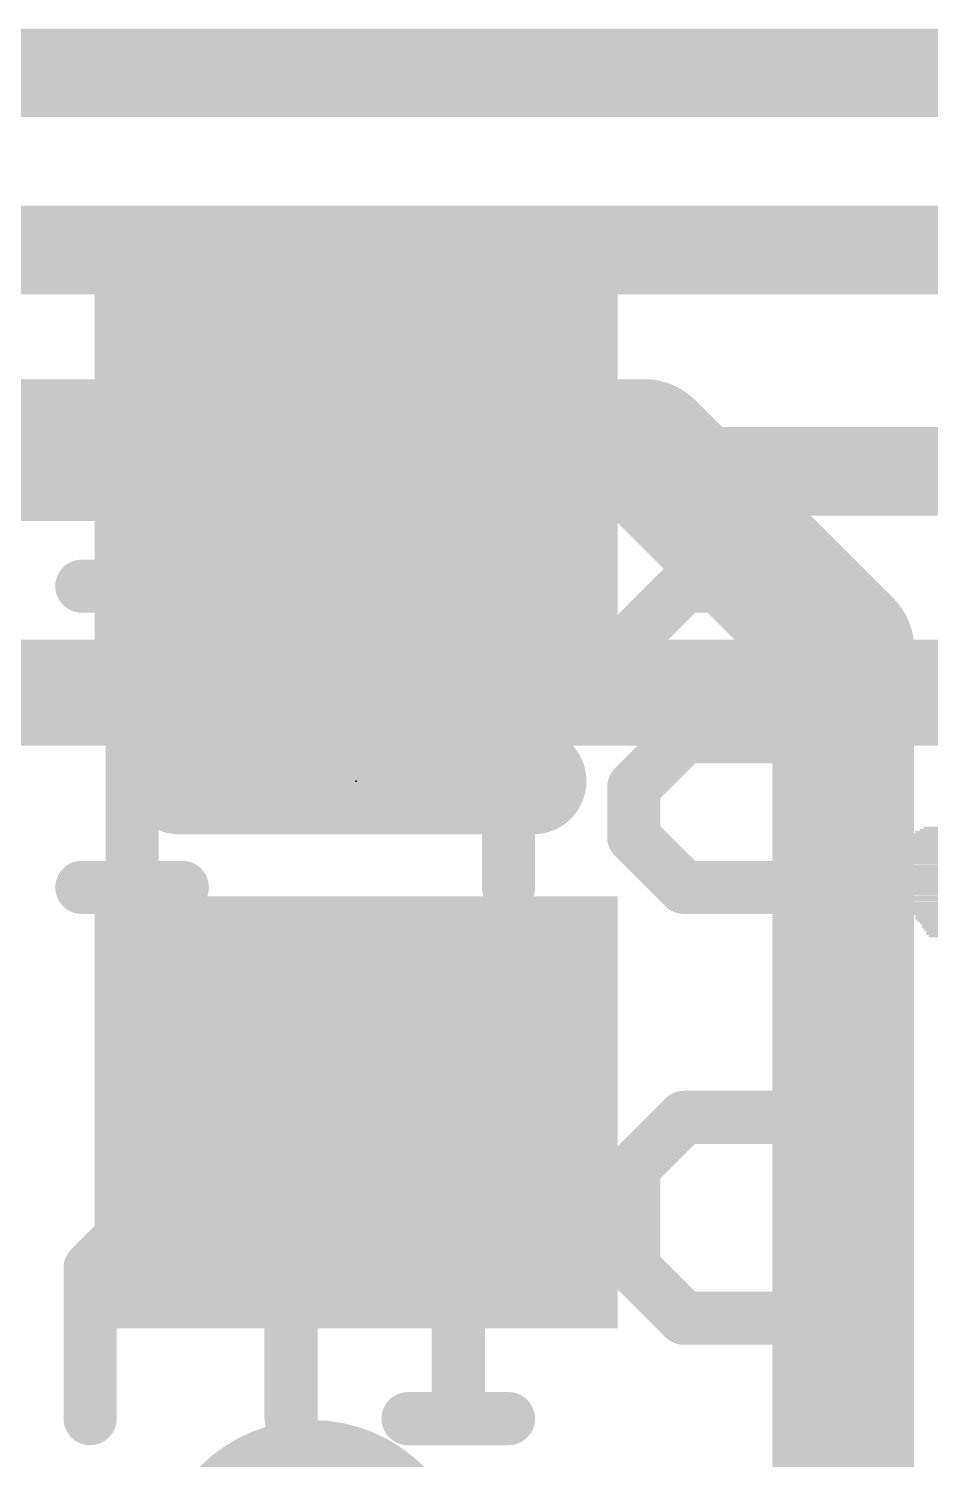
# Model space of a CAD drawing. Extents: x -7.1 to 67.6, y -9 to 27.6.
# Drawn here: x 27.636 to 30.222, y 14.183 to 18.288 of the extents above; entities that cross this region are included whole.
import ezdxf

# ---------------------------------------------------------------- set-up
doc = ezdxf.new("R2010")
doc.units = 0
for name, color, linetype in [('1', 12, 'CONTINUOUS'), ('16', 132, 'CONTINUOUS'), ('18', 110, 'CONTINUOUS'), ('21', 40, 'CONTINUOUS'), ('22', 6, 'CONTINUOUS'), ('23', 53, 'CONTINUOUS')]:
    doc.layers.add(name, color=color, linetype=linetype)

# ---------------------------------------------------------------- blocks, each defined once
blk = doc.blocks.new('RECT')
blk.add_solid([(-0.5, -0.5), (0.5, -0.5), (-0.5, 0.5), (0.5, 0.5)])
blk = doc.blocks.new('ROUNDV')
at = {"const_width": 0.5}
blk.add_lwpolyline([(0, -0.25, 1), (0, 0.25, 1), (0, -0.25)], format="xyb", dxfattribs=at)

msp = doc.modelspace()

# ---------------------------------------------------------------- linework, layer by layer
at = {"layer": '1', "const_width": 0.4064}
for points in [[(27.024, 17.079), (28.575, 17.079)], [(29.403, 17.079), (28.575, 17.079)], [(29.972, 16.51), (29.403, 17.079)], [(29.972, 13.462), (29.972, 16.51)]]:
    msp.add_lwpolyline(points, dxfattribs=at)
at = {"layer": '1', "const_width": 0.2032}
for points in [[(28.575, 17.1806, 1), (28.575, 16.9774)], [(28.575, 16.9774, 1), (28.575, 17.1806)], [(29.4748, 17.1508, 1), (29.3312, 17.0072)], [(29.403, 16.9774, 1), (29.403, 17.1806)], [(30.0736, 16.51, 1), (29.8704, 16.51)], [(29.9002, 16.4382, 1), (30.0438, 16.5818)]]:
    msp.add_lwpolyline(points, format="xyb", dxfattribs=at)
at = {"layer": '16'}
for points, const_width in [([(31.623, 18.161), (9.271, 18.161)], 0.254), ([(9.906, 17.653), (38.227, 17.653)], 0.254), ([(10.795, 17.018), (38.354, 17.018)], 0.254), ([(38.481, 16.383), (11.43, 16.383)], 0.3048)]:
    msp.add_lwpolyline(points, dxfattribs=dict(at, const_width=const_width))
at = {"layer": '21', "const_width": 0.3048}
msp.add_lwpolyline([(29.083, 16.129), (28.067, 16.129)], dxfattribs=at)
at = {"layer": '21', "const_width": 0.1524}
for points in [[(28.067, 16.2052, 1), (28.067, 16.0528)], [(29.083, 16.0528, 1), (29.083, 16.2052)]]:
    msp.add_lwpolyline(points, format="xyb", dxfattribs=at)
at = {"layer": '22', "const_width": 0.1524}
for points in [[(28.0763, 16.6885), (27.7882, 16.6885)], [(27.9323, 15.8242), (27.9323, 16.6885)], [(28.5797, 16.6885), (28.4356, 16.5445)], [(29.0118, 16.6885), (28.5797, 16.6885)], [(29.0118, 15.8242), (29.0118, 16.6885)], [(29.3711, 16.5445), (29.5152, 16.6885)], [(29.5152, 16.6885), (29.8033, 16.6885)], [(29.8033, 16.6885), (29.9474, 16.5445)], [(28.4356, 16.5445), (28.4356, 16.2564)], [(29.9474, 16.5445), (29.9474, 16.4004)], [(29.9474, 16.4004), (29.8033, 16.2564)], [(28.4356, 16.2564), (28.5797, 16.1123)], [(29.5152, 16.2564), (29.3711, 16.1123)], [(29.8033, 16.2564), (29.5152, 16.2564)], [(28.5797, 16.1123), (29.0118, 16.1123)], [(29.3711, 16.1123), (29.3711, 15.9683)], [(29.3711, 15.9683), (29.5152, 15.8242)], [(29.8033, 15.8242), (29.9474, 15.9683)], [(28.0763, 15.8242), (27.7882, 15.8242)], [(29.5152, 15.8242), (29.8033, 15.8242)], [(28.8678, 15.3086), (28.8678, 15.1645)], [(29.5152, 15.1645), (29.3711, 15.0205)], [(29.9474, 15.1645), (29.5152, 15.1645)], [(29.9474, 14.3002), (29.9474, 15.1645)], [(29.3711, 15.0205), (29.3711, 14.7324)], [(27.956, 14.8764), (27.8119, 14.7324)], [(28.3882, 14.8764), (27.956, 14.8764)], [(28.3882, 14.3002), (28.3882, 14.8764)], [(29.0118, 14.8764), (28.8678, 14.8764)], [(28.8678, 14.8764), (28.8678, 14.3002)], [(27.8119, 14.7324), (27.8119, 14.3002)], [(29.3711, 14.7324), (29.5152, 14.5883)], [(29.5152, 14.5883), (29.9474, 14.5883)], [(29.0118, 14.3002), (28.7237, 14.3002)]]:
    msp.add_lwpolyline(points, dxfattribs=at)
at = {"layer": '22', "const_width": 0.0762}
for points in [[(27.7882, 16.7266, 1), (27.7882, 16.6504)], [(27.9704, 16.6885, 1), (27.8942, 16.6885)], [(28.0763, 16.6504, 1), (28.0763, 16.7266)], [(28.5797, 16.7266, 1), (28.5797, 16.6504)], [(28.6066, 16.6616, 1), (28.5527, 16.7155)], [(29.0499, 16.6885, 1), (28.9737, 16.6885)], [(29.0118, 16.6504, 1), (29.0118, 16.7266)], [(29.5152, 16.7266, 1), (29.5152, 16.6504)], [(29.5421, 16.6616, 1), (29.4883, 16.7155)], [(29.8302, 16.7155, 1), (29.7764, 16.6616)], [(29.8033, 16.6504, 1), (29.8033, 16.7266)], [(28.4737, 16.5445, 1), (28.3975, 16.5445)], [(28.4087, 16.5714, 1), (28.4626, 16.5175)], [(29.3442, 16.5714, 1), (29.3981, 16.5175)], [(29.9855, 16.5445, 1), (29.9093, 16.5445)], [(29.9204, 16.5175, 1), (29.9743, 16.5714)], [(29.9743, 16.3735, 1), (29.9204, 16.4274)], [(29.9093, 16.4004, 1), (29.9855, 16.4004)], [(28.4626, 16.2833, 1), (28.4087, 16.2294)], [(29.5152, 16.2945, 1), (29.5152, 16.2183)], [(29.5421, 16.2294, 1), (29.4883, 16.2833)], [(29.7764, 16.2833, 1), (29.8302, 16.2294)], [(29.8033, 16.2183, 1), (29.8033, 16.2945)], [(28.3975, 16.2564, 1), (28.4737, 16.2564)], [(28.5797, 16.1504, 1), (28.5797, 16.0742)], [(28.5527, 16.0854, 1), (28.6066, 16.1393)], [(29.0118, 16.0742, 1), (29.0118, 16.1504)], [(29.4092, 16.1123, 1), (29.333, 16.1123)], [(29.3442, 16.1393, 1), (29.3981, 16.0854)], [(29.3981, 15.9952, 1), (29.3442, 15.9413)], [(29.9743, 15.9413, 1), (29.9204, 15.9952)], [(29.333, 15.9683, 1), (29.4092, 15.9683)], [(27.7882, 15.8623, 1), (27.7882, 15.7861)], [(28.0763, 15.7861, 1), (28.0763, 15.8623)], [(29.5152, 15.8623, 1), (29.5152, 15.7861)], [(29.4883, 15.7973, 1), (29.5421, 15.8511)], [(29.7764, 15.8511, 1), (29.8302, 15.7973)], [(29.8033, 15.7861, 1), (29.8033, 15.8623)], [(27.8942, 15.8242, 1), (27.9704, 15.8242)], [(28.9737, 15.8242, 1), (29.0499, 15.8242)], [(28.9059, 15.3086, 1), (28.8297, 15.3086)], [(29.5152, 15.2026, 1), (29.5152, 15.1264)], [(29.5421, 15.1376, 1), (29.4883, 15.1915)], [(29.9855, 15.1645, 1), (29.9093, 15.1645)], [(29.9474, 15.1264, 1), (29.9474, 15.2026)], [(28.8297, 15.1645, 1), (28.9059, 15.1645)], [(29.4092, 15.0205, 1), (29.333, 15.0205)], [(29.3442, 15.0474, 1), (29.3981, 14.9935)], [(27.956, 14.9145, 1), (27.956, 14.8383)], [(27.9829, 14.8495, 1), (27.9291, 14.9034)], [(28.4263, 14.8764, 1), (28.3501, 14.8764)], [(28.3882, 14.8383, 1), (28.3882, 14.9145)], [(28.8678, 14.9145, 1), (28.8678, 14.8383)], [(28.9059, 14.8764, 1), (28.8297, 14.8764)], [(29.0118, 14.8383, 1), (29.0118, 14.9145)], [(27.85, 14.7324, 1), (27.7738, 14.7324)], [(27.785, 14.7593, 1), (27.8389, 14.7054)], [(29.3981, 14.7593, 1), (29.3442, 14.7054)], [(29.333, 14.7324, 1), (29.4092, 14.7324)], [(29.5152, 14.6264, 1), (29.5152, 14.5502)], [(29.9474, 14.5502, 1), (29.9474, 14.6264)], [(29.4883, 14.5614, 1), (29.5421, 14.6153)], [(28.7237, 14.3383, 1), (28.7237, 14.2621)], [(29.0118, 14.2621, 1), (29.0118, 14.3383)], [(27.7738, 14.3002, 1), (27.85, 14.3002)], [(28.3501, 14.3002, 1), (28.4263, 14.3002)], [(28.8297, 14.3002, 1), (28.9059, 14.3002)], [(29.9093, 14.3002, 1), (29.9855, 14.3002)]]:
    msp.add_lwpolyline(points, format="xyb", dxfattribs=at)
at = {"layer": '23'}
msp.add_point((28.575, 16.129), dxfattribs=at)

# ---------------------------------------------------------------- block references
at = {"layer": '1', "xscale": 1.24, "yscale": 1.5, "rotation": 270}
for p in [(28.575, 17.079), (28.575, 15.179)]:
    msp.add_blockref('RECT', p, dxfattribs=at)
at = {"layer": '18', "xscale": 0.9064, "yscale": 0.9064}
msp.add_blockref('ROUNDV', (28.448, 13.843), dxfattribs=at)
msp.add_blockref('ROUNDV', (28.448, 13.843), dxfattribs=at)
at = {"layer": '21'}
for p, xscale, yscale in [((30.6864, 15.9639), 1.0668, 0.0064), ((30.68, 15.9703), 1.0414, 0.0063), ((30.6705, 15.9766), 1.0096, 0.0064), ((30.6642, 15.983), 0.9715, 0.0063), ((30.6547, 15.9893), 0.9271, 0.0064), ((30.642, 15.9957), 0.8763, 0.0063), ((30.7213, 15.9258), 1.1874, 0.0064), ((30.7181, 15.9322), 1.1684, 0.0063), ((30.7055, 15.9449), 1.1303, 0.0063), ((30.715, 15.9385), 1.1493, 0.0064), ((30.7023, 15.9512), 1.1113, 0.0064), ((30.6959, 15.9576), 1.0858, 0.0063), ((30.7371, 15.9068), 1.2319, 0.0063), ((30.7435, 15.9004), 1.2446, 0.0064), ((30.7467, 15.8941), 1.251, 0.0063), ((30.7531, 15.8877), 1.2637, 0.0064), ((30.7277, 15.9195), 1.2001, 0.0063), ((30.734, 15.9131), 1.2128, 0.0064), ((30.7594, 15.875), 1.289, 0.0064), ((30.7626, 15.8687), 1.2954, 0.0063), ((30.7721, 15.8559), 1.3144, 0.0063), ((30.7531, 15.8814), 1.2763, 0.0063), ((30.7658, 15.8623), 1.3017, 0.0064), ((30.7785, 15.8496), 1.3145, 0.0064), ((30.7816, 15.8433), 1.3208, 0.0063), ((30.7848, 15.8369), 1.3272, 0.0064), ((30.788, 15.8306), 1.3335, 0.0063), ((30.7944, 15.8242), 1.3335, 0.0064), ((30.7975, 15.8178), 1.3398, 0.0063), ((30.8039, 15.8115), 1.3399, 0.0064), ((30.807, 15.8052), 1.3462, 0.0063), ((30.8134, 15.7988), 1.3462, 0.0064), ((30.8166, 15.7925), 1.3525, 0.0063), ((30.8229, 15.7861), 1.3526, 0.0064), ((30.8261, 15.7797), 1.3589, 0.0063), ((30.8325, 15.7734), 1.3589, 0.0064), ((30.8356, 15.7671), 1.3526, 0.0063), ((30.842, 15.7607), 1.3525, 0.0064), ((30.8452, 15.7544), 1.3589, 0.0063), ((30.8514, 15.748), 1.3589, 0.0064), ((30.8547, 15.7416), 1.3525, 0.0063), ((30.8579, 15.7353), 1.3589, 0.0064), ((30.8642, 15.729), 1.3589, 0.0063), ((30.8674, 15.7226), 1.3525, 0.0064), ((30.8737, 15.7163), 1.3526, 0.0063), ((30.8769, 15.7099), 1.3589, 0.0064), ((30.8801, 15.7035), 1.3525, 0.0063), ((30.8864, 15.6972), 1.3526, 0.0064), ((30.8895, 15.6909), 1.3589, 0.0063), ((30.8928, 15.6845), 1.3525, 0.0064)]:
    msp.add_blockref('RECT', p, dxfattribs=dict(at, xscale=xscale, yscale=yscale))

doc.saveas('drawing.dxf')
